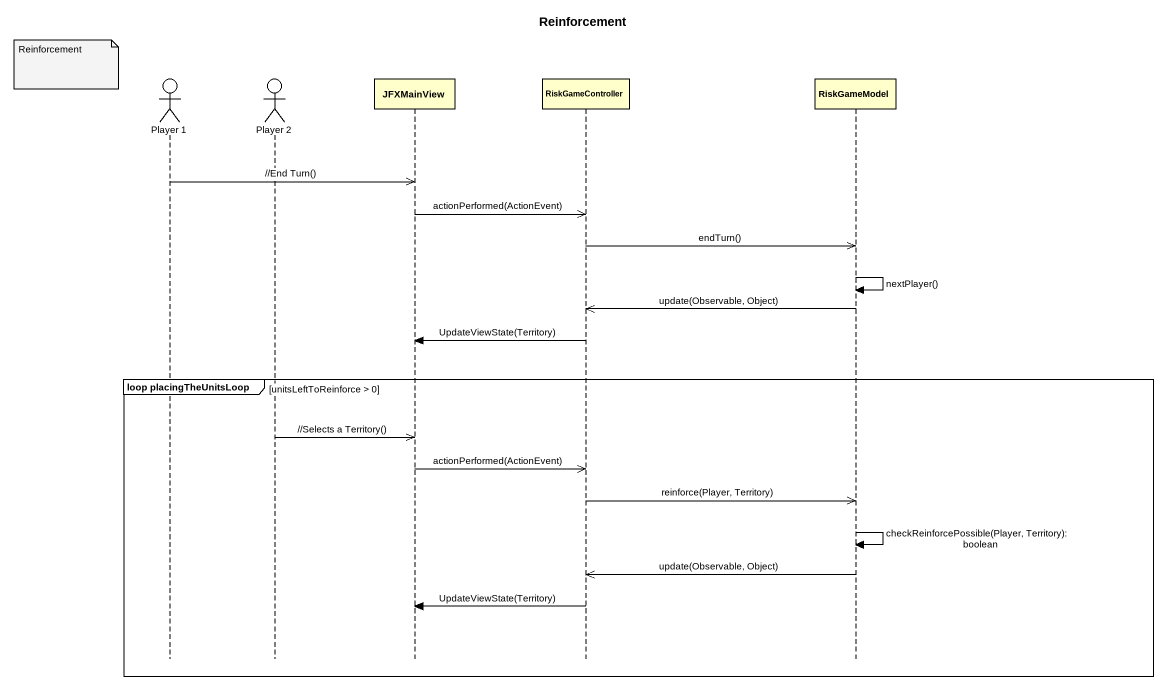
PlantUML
@startuml
title Reinforcement
hide footbox
actor "Player 1" as Player_1
actor "Player 2" as Player_2
participant JFXMainView
participant RiskGameController
participant RiskGameModel

note left of Player_1 : Reinforcement
Player_1 ->> JFXMainView : //End Turn()
JFXMainView ->> RiskGameController : actionPerformed(ActionEvent)
RiskGameController ->> RiskGameModel : endTurn()
RiskGameModel -> RiskGameModel : nextPlayer()
RiskGameModel ->> RiskGameController : update(Observable, Object)
RiskGameController -> JFXMainView : UpdateViewState(Territory)
group loop placingTheUnitsLoop [unitsLeftToReinforce > 0]
  Player_2 ->> JFXMainView : //Selects a Territory()
  JFXMainView ->> RiskGameController : actionPerformed(ActionEvent)
  RiskGameController ->> RiskGameModel : reinforce(Player, Territory)
  RiskGameModel -> RiskGameModel : checkReinforcePossible(Player, Territory): boolean
  RiskGameModel ->> RiskGameController : update(Observable, Object)
  RiskGameController -> JFXMainView : UpdateViewState(Territory)
end
@enduml
